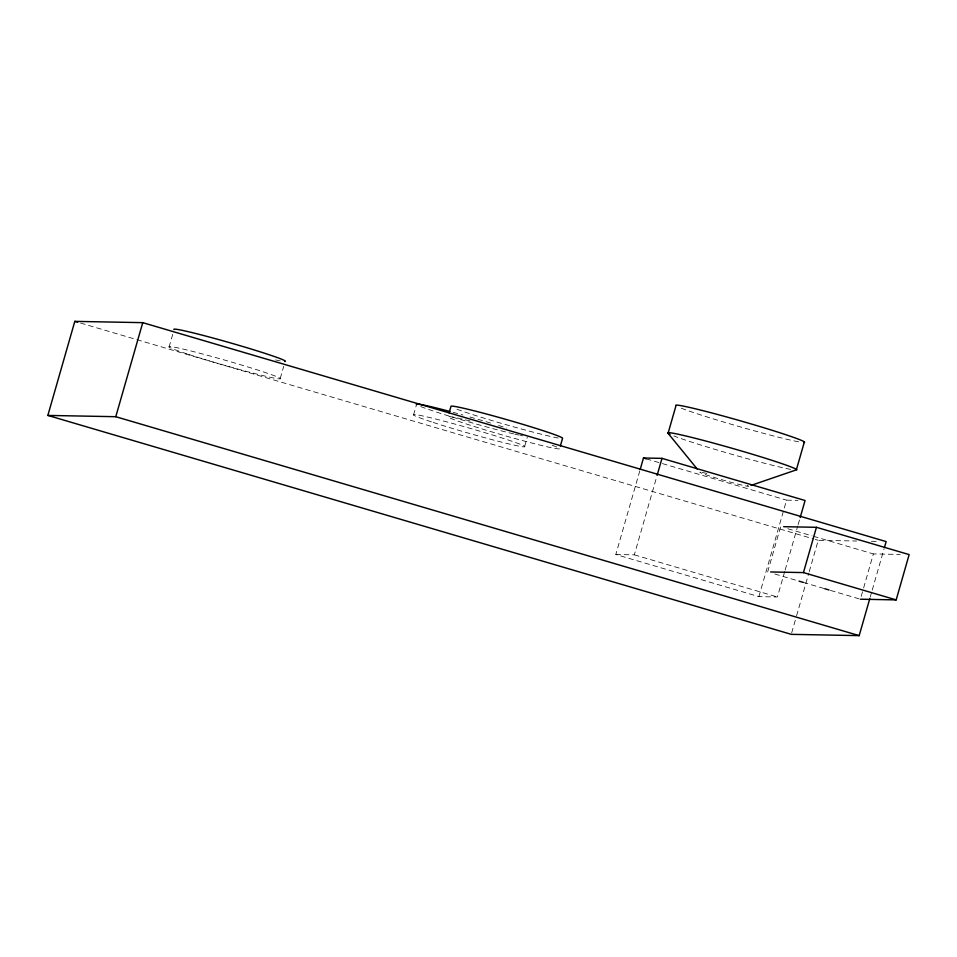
<?xml version="1.0" encoding="UTF-8"?>
<svg xmlns="http://www.w3.org/2000/svg" width="957" height="957" viewBox="0 0 957 957"><rect width="100%" height="100%" fill="white"/><g stroke="black" fill="none" stroke-linecap="round" stroke-linejoin="round"><path stroke-width="0.72" stroke-dasharray="4.79 3.59" d="M169.09 347.044L173.313 332.306M280.245 378.398L283.703 366.34M413.52 415.015L416.522 404.56M524.675 446.369L527.307 437.217M784.74 571.449L777.407 596.989L758.889 596.63L615.806 554.498L639.814 470.784M615.806 554.498L634.324 554.845L656.705 476.801M758.889 596.63L786.558 500.14L797.959 500.367M767.67 571.915L780.661 526.625M785.147 570.025L797.755 526.039M798.162 524.615L799.789 518.945M791.666 632.924L796.164 617.241M796.571 615.818L808.832 573.076M809.239 571.64L818.223 540.298L856.623 541.028M861.192 596.378L863.226 589.309M863.633 587.897L873.37 553.924L900.202 554.438M870.212 597.156L871.851 591.462M872.258 590.026L884.112 548.708M871.384 541.303L878.765 541.447M646.334 458.858L786.558 500.14M787.79 528.731L812.038 535.872M813.462 536.291L873.37 553.924M80.544 323.059L813.928 539.03M815.364 539.449L818.223 540.298M774.799 574.009L797.624 580.732M803.33 582.406L824.719 588.711M830.425 590.397L858.955 598.795M634.324 554.845L777.407 596.989M552.225 445.28A58.03 2.536 16 0 1 533.025 443.342A58.03 2.536 16 0 1 457.255 420.865A58.03 2.536 16 0 1 471.502 421.343M280.21 360.885A58.03 2.536 16 0 1 275.341 359.88M747.214 485.426A25.384 1.113 16 0 1 726.399 481.012A25.384 1.113 16 0 1 700.237 472.172M702.163 472.435A25.384 1.113 16 0 1 709.005 473.99M790.661 469.385A67.026 2.919 16 0 1 732.237 454.419A67.026 2.919 16 0 1 673.848 435.949M798.569 441.799A67.026 2.919 16 0 1 737.345 426.032A67.026 2.919 16 0 1 679.626 407.515M558.23 438.019A58.03 2.536 16 0 1 504.698 424.31A58.03 2.536 16 0 1 453.869 407.969M522.654 435.818A58.03 2.536 16 0 1 520.417 435.375M519.137 435.112A58.03 2.536 16 0 1 514.83 434.155M513.634 433.88A58.03 2.536 16 0 1 420.733 406.569M453.032 412.311A58.03 2.536 16 0 1 462.925 415.015M469.887 416.977A58.03 2.536 16 0 1 491.659 423.377M498.573 425.494A58.03 2.536 16 0 1 506.72 428.078M433.222 422.444A58.03 2.536 16 0 0 524.041 446.871A58.03 2.536 16 0 0 450.029 422.755A58.03 2.536 16 0 0 433.222 422.444M188.792 354.473A58.03 2.536 16 0 0 279.6 378.9A58.03 2.536 16 0 0 205.599 354.784A58.03 2.536 16 0 0 188.792 354.473"/><path stroke-width="1.44" d="M869.805 598.58L859.183 635.627L791.26 634.347L47.85 415.422L74.813 321.373L142.749 322.653L886.146 541.578L884.519 547.284M47.85 415.422L115.773 416.702L142.749 322.653M449.12 412.838L450.998 406.306A58.03 2.536 16 0 1 507.031 419.716A58.03 2.536 16 0 1 562.572 438.258L560.323 446.094M640.221 469.361L643.475 458.008L661.993 458.355L805.076 500.499L800.196 517.522M657.112 475.39L661.993 458.355M796.463 469.492L804.37 441.907M770.648 571.963L803.449 572.585L816.441 527.307L909.15 554.605L896.171 599.895L860.379 599.214M751.101 485.378L795.722 470.078A67.026 2.919 16 0 0 729.473 447.541A67.026 2.919 16 0 0 670.02 434.358M783.639 526.685L816.441 527.307M643.475 458.008L646.334 458.858M74.813 321.373L77.684 322.21M803.449 572.585L896.171 599.895M799.047 581.15L803.33 582.406M824.719 588.711L829.001 589.967M115.773 416.702L859.183 635.627M697.151 468.942L668.07 433.282L675.989 405.696A67.026 2.919 16 0 1 743.003 421.57A67.026 2.919 16 0 1 803.629 442.481M174.078 329.627A58.03 2.536 16 0 1 232.108 343.372A58.03 2.536 16 0 1 284.6 361.483M416.522 404.56A58.03 2.536 16 0 1 450.029 411.51"/></g></svg>
